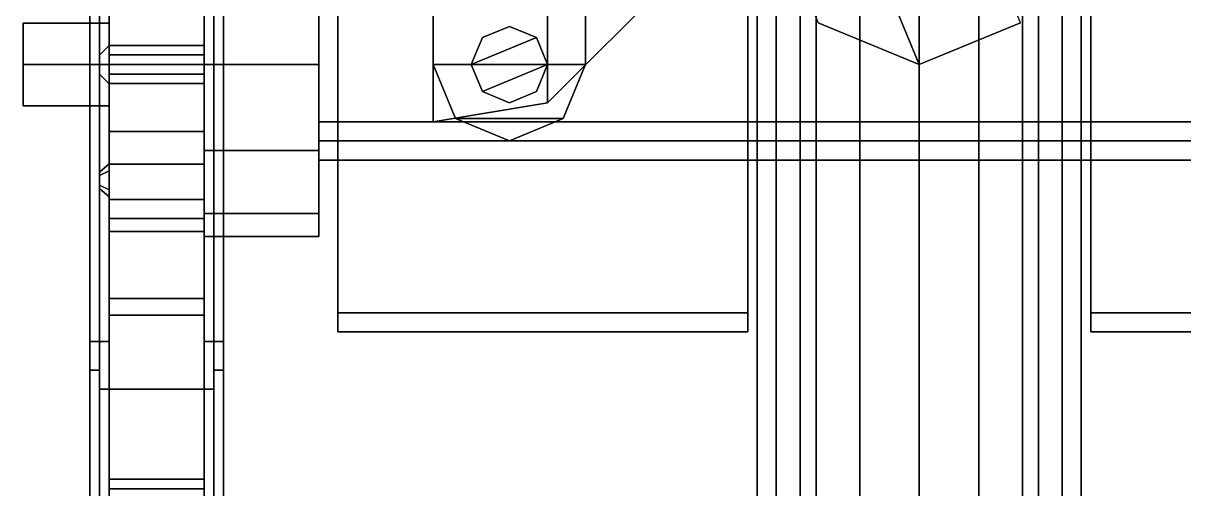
# Model space of a CAD drawing. Header units: millimetres. Extents: x -0.9 to 1, y -3.5 to 15.6.
# Drawn here: x -0.94 to 0.278, y -0.444 to 0.043 of the extents above; entities that cross this region are included whole.
import ezdxf

# ---------------------------------------------------------------- set-up
doc = ezdxf.new("R2010")
doc.units = ezdxf.units.MM
for name, color, linetype in [('gun', 1, 'Continuous'), ('shield', 6, 'Continuous'), ('sleeve', 5, 'Continuous'), ('trail2', 3, 'Continuous'), ('wheels', 2, 'Continuous')]:
    doc.layers.add(name, color=color, linetype=linetype)

msp = doc.modelspace()

# ---------------------------------------------------------------- linework, layer by layer
for points in [[(0.1061, 0.0439, 0.83), (0, 0.3, 0.83), (-0.1061, 0.2561, 0.83), (0, 0, 0.83)], [(0, 0, 0.83), (-0.1061, 0.2561, 0.83), (-0.15, 0.15, 0.83), (-0.1061, 0.0439, 0.83)], [(-0.39, 0.08, 0.76), (-0.39, -0.04, 0.76), (-0.26, 0.09, 0.76), (-0.26, 0.21, 0.76)], [(-0.26, 0.21, 0.63), (-0.26, 0.09, 0.63), (-0.39, -0.04, 0.63), (-0.39, 0.08, 0.63)], [(0.39, 0.08, 0.63), (0.39, -0.04, 0.63), (0.26, 0.09, 0.63), (0.26, 0.21, 0.63)], [(0.26, 0.21, 0.76), (0.26, 0.09, 0.76), (0.39, -0.04, 0.76), (0.39, 0.08, 0.76)], [(-0.26, 0.09, 0.63), (-0.26, 0.09, 0.76), (-0.39, -0.04, 0.76), (-0.39, -0.04, 0.63)], [(0.26, 0.09, 0.76), (0.26, 0.09, 0.63), (0.39, -0.04, 0.63), (0.39, -0.04, 0.76)], [(-0.51, 0.06, 0.76), (-0.51, -0.06, 0.76), (-0.39, -0.04, 0.76), (-0.39, 0.08, 0.76)], [(-0.39, 0.08, 0.63), (-0.39, -0.04, 0.63), (-0.51, -0.06, 0.63), (-0.51, 0.06, 0.63)], [(-0.63, 0.06, 0.76), (-0.63, -0.06, 0.76), (-0.51, -0.06, 0.76), (-0.51, 0.06, 0.76)], [(-0.51, 0.06, 0.63), (-0.51, -0.06, 0.63), (-0.63, -0.06, 0.63), (-0.63, 0.06, 0.63)], [(-0.43, 0.04, 0.81), (-0.4583, 0.0283, 0.81), (-0.47, 0, 0.81), (-0.4017, 0.0283, 0.81)], [(-0.43, 0.04, 0.55), (-0.4583, 0.0283, 0.55), (-0.4583, 0.0283, 0.63), (-0.43, 0.04, 0.63)], [(-0.43, 0.04, 0.76), (-0.4583, 0.0283, 0.76), (-0.4583, 0.0283, 0.81), (-0.43, 0.04, 0.81)], [(-0.4017, 0.0283, 0.55), (-0.43, 0.04, 0.55), (-0.43, 0.04, 0.63), (-0.4017, 0.0283, 0.63)], [(-0.4017, 0.0283, 0.76), (-0.43, 0.04, 0.76), (-0.43, 0.04, 0.81), (-0.4017, 0.0283, 0.81)], [(-0.1061, 0.0439, 0.55), (0, 0, 0.55), (0, 0, 0.83), (-0.1061, 0.0439, 0.83)], [(0, 0, 0.55), (0.1061, 0.0439, 0.55), (0.1061, 0.0439, 0.83), (0, 0, 0.83)], [(-0.4583, 0.0283, 0.55), (-0.47, 0, 0.55), (-0.47, 0, 0.63), (-0.4583, 0.0283, 0.63)], [(-0.4017, 0.0283, 0.81), (-0.47, 0, 0.81), (-0.4583, -0.0283, 0.81), (-0.39, 0, 0.81)], [(-0.4583, 0.0283, 0.76), (-0.47, 0, 0.76), (-0.47, 0, 0.81), (-0.4583, 0.0283, 0.81)], [(-0.39, 0, 0.55), (-0.4017, 0.0283, 0.55), (-0.4017, 0.0283, 0.63), (-0.39, 0, 0.63)], [(-0.39, 0, 0.76), (-0.4017, 0.0283, 0.76), (-0.4017, 0.0283, 0.81), (-0.39, 0, 0.81)], [(-0.47, 0, 0.55), (-0.4583, -0.0283, 0.55), (-0.4583, -0.0283, 0.63), (-0.47, 0, 0.63)], [(-0.47, 0, 0.76), (-0.4583, -0.0283, 0.76), (-0.4583, -0.0283, 0.81), (-0.47, 0, 0.81)], [(-0.39, 0, 0.81), (-0.4583, -0.0283, 0.81), (-0.43, -0.04, 0.81), (-0.4017, -0.0283, 0.81)], [(-0.4017, -0.0283, 0.55), (-0.39, 0, 0.55), (-0.39, 0, 0.63), (-0.4017, -0.0283, 0.63)], [(-0.4017, -0.0283, 0.76), (-0.39, 0, 0.76), (-0.39, 0, 0.81), (-0.4017, -0.0283, 0.81)], [(-0.4583, -0.0283, 0.55), (-0.43, -0.04, 0.55), (-0.43, -0.04, 0.63), (-0.4583, -0.0283, 0.63)], [(-0.4583, -0.0283, 0.76), (-0.43, -0.04, 0.76), (-0.43, -0.04, 0.81), (-0.4583, -0.0283, 0.81)], [(-0.43, -0.04, 0.55), (-0.4017, -0.0283, 0.55), (-0.4017, -0.0283, 0.63), (-0.43, -0.04, 0.63)], [(-0.43, -0.04, 0.76), (-0.4017, -0.0283, 0.76), (-0.4017, -0.0283, 0.81), (-0.43, -0.04, 0.81)], [(-0.39, -0.04, 0.63), (-0.39, -0.04, 0.76), (-0.51, -0.06, 0.76), (-0.51, -0.06, 0.63)], [(-0.51, -0.06, 0.63), (-0.51, -0.06, 0.76), (-0.63, -0.06, 0.76), (-0.63, -0.06, 0.63)], [(0.63, -0.08, 0.67), (0.63, -0.06, 0.65), (-0.63, -0.06, 0.65), (-0.63, -0.08, 0.67)], [(0.63, -0.06, 0.65), (0.63, -0.08, 0.63), (-0.63, -0.08, 0.63), (-0.63, -0.06, 0.65)], [(0.63, -0.1, 0.65), (0.63, -0.08, 0.67), (-0.63, -0.08, 0.67), (-0.63, -0.1, 0.65)], [(0.63, -0.08, 0.63), (0.63, -0.1, 0.65), (-0.63, -0.1, 0.65), (-0.63, -0.08, 0.63)]]:
    msp.add_3dface(points)
at = {"layer": 'gun'}
for points in [[(-0.1083, 0.47, 1.3025), (-0.125, 0.47, 1.24), (-0.125, -0.64, 1.24), (-0.1083, -0.64, 1.3025)], [(-0.125, 0.47, 1.24), (-0.1083, 0.47, 1.1775), (-0.1083, -0.64, 1.1775), (-0.125, -0.64, 1.24)], [(-0.0625, 0.47, 1.3483), (-0.1083, 0.47, 1.3025), (-0.1083, -0.64, 1.3025), (-0.0625, -0.64, 1.3483)], [(-0.1083, 0.47, 1.1775), (-0.0625, 0.47, 1.1317), (-0.0625, -0.64, 1.1317), (-0.1083, -0.64, 1.1775)], [(0, 0.47, 1.365), (-0.0625, 0.47, 1.3483), (-0.0625, -0.64, 1.3483), (0, -0.64, 1.365)], [(-0.0625, 0.47, 1.1317), (0, 0.47, 1.115), (0, -0.64, 1.115), (-0.0625, -0.64, 1.1317)], [(0.0625, 0.47, 1.3483), (0, 0.47, 1.365), (0, -0.64, 1.365), (0.0625, -0.64, 1.3483)], [(0, 0.47, 1.115), (0.0625, 0.47, 1.1317), (0.0625, -0.64, 1.1317), (0, -0.64, 1.115)], [(0.1083, 0.47, 1.3025), (0.0625, 0.47, 1.3483), (0.0625, -0.64, 1.3483), (0.1083, -0.64, 1.3025)], [(0.0625, 0.47, 1.1317), (0.1083, 0.47, 1.1775), (0.1083, -0.64, 1.1775), (0.0625, -0.64, 1.1317)], [(0.125, 0.47, 1.24), (0.1083, 0.47, 1.3025), (0.1083, -0.64, 1.3025), (0.125, -0.64, 1.24)], [(0.1083, 0.47, 1.1775), (0.125, 0.47, 1.24), (0.125, -0.64, 1.24), (0.1083, -0.64, 1.1775)]]:
    msp.add_3dface(points, dxfattribs=at)
at = {"layer": 'shield'}
for points in [[(-0.61, 0.1, 1.34), (-0.61, -0.26, 0.74), (-0.18, -0.26, 0.74), (-0.18, 0.172, 1.46)], [(-0.18, -0.26, 0.74), (-0.18, -0.28, 0.74), (-0.18, 0.152, 1.46), (-0.18, 0.172, 1.46)], [(0.18, 0.172, 1.46), (0.18, -0.26, 0.74), (0.61, -0.26, 0.74), (0.61, 0.1, 1.34)], [(0.18, 0.152, 1.46), (0.18, -0.28, 0.74), (0.18, -0.26, 0.74), (0.18, 0.172, 1.46)], [(-0.18, 0.152, 1.46), (-0.18, -0.28, 0.74), (-0.61, -0.28, 0.74), (-0.61, 0.08, 1.34)], [(0.61, 0.08, 1.34), (0.61, -0.28, 0.74), (0.18, -0.28, 0.74), (0.18, 0.152, 1.46)], [(-0.61, 0.08, 1.34), (-0.61, -0.28, 0.74), (-0.61, -0.26, 0.74), (-0.61, 0.1, 1.34)], [(-0.61, -0.26, 0.74), (-0.61, -0.28, 0.74), (-0.18, -0.28, 0.74), (-0.18, -0.26, 0.74)], [(0.18, -0.26, 0.74), (0.18, -0.28, 0.74), (0.61, -0.28, 0.74), (0.61, -0.26, 0.74)]]:
    msp.add_3dface(points, dxfattribs=at)
at = {"layer": 'sleeve'}
for points in [[(-0.15, 1.83, 1), (-0.15, -1.03, 1), (-0.17, -1.03, 1.05), (-0.17, 1.83, 1.05)], [(-0.17, 1.83, 1.05), (-0.17, -1.03, 1.05), (-0.17, -1.03, 1.15), (-0.17, 1.83, 1.15)], [(0.15, -1.03, 1), (0.15, 1.83, 1), (0.17, 1.83, 1.05), (0.17, -1.03, 1.05)], [(0.17, -1.03, 1.05), (0.17, 1.83, 1.05), (0.17, 1.83, 1.15), (0.17, -1.03, 1.15)], [(-0.17, 0.23, 1.15), (-0.17, -1.03, 1.15), (0.17, -1.03, 1.15), (0.17, 0.23, 1.15)], [(-0.15, 0.21, 1), (0.15, 0.21, 1), (0.15, -1.03, 1), (-0.15, -1.03, 1)]]:
    msp.add_3dface(points, dxfattribs=at)
at = {"layer": 'trail2'}
for points in [[(-0.51, 0, 0.59), (-0.51, 0.18, 0.59), (-0.35, 0.18, 0.59), (-0.35, 0, 0.59)], [(-0.51, 0, 0.56), (-0.51, 0.18, 0.56), (-0.51, 0.18, 0.59), (-0.51, 0, 0.59)], [(-0.51, 0, 0.76), (-0.51, 0.18, 0.76), (-0.51, 0.18, 0.79), (-0.51, 0, 0.79)], [(-0.51, 0, 0.79), (-0.51, 0.18, 0.79), (-0.35, 0.18, 0.79), (-0.35, 0, 0.79)], [(-0.35, 0.18, 0.59), (-0.35, 0.18, 0.56), (-0.35, 0, 0.56), (-0.35, 0, 0.59)], [(-0.35, 0.18, 0.79), (-0.35, 0.18, 0.76), (-0.35, 0, 0.76), (-0.35, 0, 0.79)], [(-0.4866, -0.0566, 0.59), (-0.51, 0, 0.59), (-0.35, 0, 0.59), (-0.3734, -0.0566, 0.59)], [(-0.4866, -0.0566, 0.56), (-0.51, 0, 0.56), (-0.51, 0, 0.59), (-0.4866, -0.0566, 0.59)], [(-0.4866, -0.0566, 0.79), (-0.51, 0, 0.79), (-0.35, 0, 0.79), (-0.3734, -0.0566, 0.79)], [(-0.4866, -0.0566, 0.76), (-0.51, 0, 0.76), (-0.51, 0, 0.79), (-0.4866, -0.0566, 0.79)], [(-0.35, 0, 0.56), (-0.3734, -0.0566, 0.56), (-0.3734, -0.0566, 0.59), (-0.35, 0, 0.59)], [(-0.35, 0, 0.76), (-0.3734, -0.0566, 0.76), (-0.3734, -0.0566, 0.79), (-0.35, 0, 0.79)], [(-0.43, -0.08, 0.59), (-0.4866, -0.0566, 0.59), (-0.3734, -0.0566, 0.59), (-0.43, -0.08, 0.59)], [(-0.43, -0.08, 0.56), (-0.4866, -0.0566, 0.56), (-0.4866, -0.0566, 0.59), (-0.43, -0.08, 0.59)], [(-0.43, -0.08, 0.79), (-0.4866, -0.0566, 0.79), (-0.3734, -0.0566, 0.79), (-0.43, -0.08, 0.79)], [(-0.43, -0.08, 0.76), (-0.4866, -0.0566, 0.76), (-0.4866, -0.0566, 0.79), (-0.43, -0.08, 0.79)], [(-0.3734, -0.0566, 0.56), (-0.43, -0.08, 0.56), (-0.43, -0.08, 0.59), (-0.3734, -0.0566, 0.59)], [(-0.3734, -0.0566, 0.76), (-0.43, -0.08, 0.76), (-0.43, -0.08, 0.79), (-0.3734, -0.0566, 0.79)]]:
    msp.add_3dface(points, dxfattribs=at)
at = {"layer": 'wheels'}
for points in [[(-0.74, 0, 1.33), (-0.74, 0.34, 1.2389), (-0.86, 0.34, 1.2389), (-0.86, 0, 1.33)], [(-0.74, 0.34, 0.0611), (-0.74, 0, -0.03), (-0.86, 0, -0.03), (-0.86, 0.34, 0.0611)], [(-0.86, 0, 1.33), (-0.86, 0.34, 1.2389), (-0.86, 0.32, 1.2043), (-0.86, 0, 1.29)], [(-0.86, 0.34, 0.0611), (-0.86, 0, -0.03), (-0.86, 0, 0.01), (-0.86, 0.32, 0.0957)], [(-0.74, 0, 1.29), (-0.74, 0.32, 1.2043), (-0.74, 0.34, 1.2389), (-0.74, 0, 1.33)], [(-0.74, 0.32, 0.0957), (-0.74, 0, 0.01), (-0.74, 0, -0.03), (-0.74, 0.34, 0.0611)], [(-0.86, 0, 1.29), (-0.86, 0.32, 1.2043), (-0.87, 0.32, 1.2043), (-0.87, 0, 1.29)], [(-0.86, 0.32, 0.0957), (-0.86, 0, 0.01), (-0.87, 0, 0.01), (-0.87, 0.32, 0.0957)], [(-0.87, 0.29, 1.1523), (-0.87, 0, 1.23), (-0.87, 0, 1.29), (-0.87, 0.32, 1.2043)], [(-0.87, 0, 0.07), (-0.87, 0.29, 0.1477), (-0.87, 0.32, 0.0957), (-0.87, 0, 0.01)], [(-0.73, 0, 1.29), (-0.73, 0.32, 1.2043), (-0.74, 0.32, 1.2043), (-0.74, 0, 1.29)], [(-0.73, 0.32, 0.0957), (-0.73, 0, 0.01), (-0.74, 0, 0.01), (-0.74, 0.32, 0.0957)], [(-0.73, 0, 1.23), (-0.73, 0.29, 1.1523), (-0.73, 0.32, 1.2043), (-0.73, 0, 1.29)], [(-0.73, 0.29, 0.1477), (-0.73, 0, 0.07), (-0.73, 0, 0.01), (-0.73, 0.32, 0.0957)], [(-0.85, 0.29, 1.1523), (-0.85, 0, 1.23), (-0.87, 0, 1.23), (-0.87, 0.29, 1.1523)], [(-0.85, 0, 0.07), (-0.85, 0.29, 0.1477), (-0.87, 0.29, 0.1477), (-0.87, 0, 0.07)], [(-0.85, 0.2449, 1.0944), (-0.85, 0.0101, 1.1573), (-0.85, 0, 1.23), (-0.85, 0.29, 1.1523)], [(-0.85, 0.0101, 0.1427), (-0.85, 0.2449, 0.2056), (-0.85, 0.29, 0.1477), (-0.85, 0, 0.07)], [(-0.73, 0.29, 1.1523), (-0.73, 0, 1.23), (-0.75, 0, 1.23), (-0.75, 0.29, 1.1523)], [(-0.73, 0, 0.07), (-0.73, 0.29, 0.1477), (-0.75, 0.29, 0.1477), (-0.75, 0, 0.07)], [(-0.75, 0.29, 1.1523), (-0.75, 0, 1.23), (-0.75, 0.0101, 1.1573), (-0.75, 0.2449, 1.0944)], [(-0.75, 0, 0.07), (-0.75, 0.29, 0.1477), (-0.75, 0.2449, 0.2056), (-0.75, 0.0101, 0.1427)], [(-0.75, 0.2449, 1.0944), (-0.75, 0.0101, 1.1573), (-0.85, 0.0101, 1.1573), (-0.85, 0.2449, 1.0944)], [(-0.75, 0.0101, 0.1427), (-0.75, 0.2449, 0.2056), (-0.85, 0.2449, 0.2056), (-0.85, 0.0101, 0.1427)], [(-0.63, 0.18, 0.65), (-0.63, 0, 0.83), (-0.63, -0.09, 0.8059), (-0.63, 0.1559, 0.56)], [(-0.63, 0.1559, 0.74), (-0.63, 0.09, 0.8059), (-0.63, 0, 0.83), (-0.63, 0.18, 0.65)], [(-0.63, 0.1559, 0.56), (-0.63, -0.09, 0.8059), (-0.63, -0.1559, 0.74), (-0.63, 0.09, 0.4941)], [(-0.85, 0.09, 0.8059), (-0.85, 0.1112, 0.7373), (-0.85, 0.0433, 0.675), (-0.85, 0, 0.7)], [(-0.85, 0, 0.83), (-0.85, 0.09, 0.8059), (-0.85, 0.02, 0.79), (-0.85, 0, 0.81)], [(-0.85, 0, 0.77), (-0.85, 0.02, 0.79), (-0.85, 0.09, 0.8059), (-0.85, 0, 0.7)], [(-0.85, 0.09, 0.4941), (-0.85, 0, 0.47), (-0.85, 0, 0.49), (-0.85, 0.02, 0.51)], [(-0.85, 0.09, 0.4941), (-0.85, 0.02, 0.51), (-0.85, 0, 0.6), (-0.85, 0.0433, 0.625)], [(-0.63, 0, 0.83), (-0.63, 0.09, 0.8059), (-0.75, 0.09, 0.8059), (-0.75, 0, 0.83)], [(-0.63, 0.09, 0.4941), (-0.63, 0, 0.47), (-0.75, 0, 0.47), (-0.75, 0.09, 0.4941)], [(-0.63, 0.09, 0.4941), (-0.63, -0.1559, 0.74), (-0.63, -0.18, 0.65), (-0.63, 0, 0.47)], [(-0.75, 0.0199, 0.8247), (-0.75, 0.0701, 0.8112), (-0.85, 0.0701, 0.8112), (-0.85, 0.0199, 0.8247)], [(-0.75, 0.0701, 0.4888), (-0.75, 0.0199, 0.4753), (-0.85, 0.0199, 0.4753), (-0.85, 0.0701, 0.4888)], [(-0.85, 0, 0.7), (-0.85, 0.0433, 0.675), (-0.94, 0.0433, 0.675), (-0.94, 0, 0.7)], [(-0.85, 0.0433, 0.675), (-0.85, 0.0433, 0.625), (-0.94, 0.0433, 0.625), (-0.94, 0.0433, 0.675)], [(-0.85, 0.0433, 0.625), (-0.85, 0, 0.6), (-0.94, 0, 0.6), (-0.94, 0.0433, 0.625)], [(-0.94, 0, 0.7), (-0.94, 0.0433, 0.675), (-0.94, 0.0433, 0.625), (-0.94, -0.0433, 0.675)], [(-0.94, -0.0433, 0.675), (-0.94, 0.0433, 0.625), (-0.94, 0, 0.6), (-0.94, -0.0433, 0.625)], [(-0.85, 0, 0.81), (-0.85, 0.02, 0.79), (-0.86, 0.01, 0.79), (-0.86, 0, 0.8)], [(-0.85, 0.02, 0.79), (-0.85, 0, 0.77), (-0.86, 0, 0.78), (-0.86, 0.01, 0.79)], [(-0.85, 0.02, 0.51), (-0.85, 0, 0.49), (-0.86, 0, 0.5), (-0.86, 0.01, 0.51)], [(-0.85, 0, 0.53), (-0.85, 0.02, 0.51), (-0.86, 0.01, 0.51), (-0.86, 0, 0.52)], [(-0.85, 0, 0.6), (-0.85, 0, 0.6), (-0.85, 0.02, 0.51), (-0.85, 0, 0.53)], [(-0.75, 0.0101, 1.1573), (-0.75, 0.0199, 0.8247), (-0.85, 0.0199, 0.8247), (-0.85, 0.0101, 1.1573)], [(-0.85, 0.0101, 1.1573), (-0.85, 0.0199, 0.8247), (-0.85, 0, 0.83), (-0.85, -0.0101, 1.1573)], [(-0.85, 0.0101, 0.1427), (-0.85, 0, 0.47), (-0.85, 0.0199, 0.4753), (-0.85, 0.0101, 0.1427)], [(-0.75, 0.0199, 0.4753), (-0.75, 0.0101, 0.1427), (-0.85, 0.0101, 0.1427), (-0.85, 0.0199, 0.4753)], [(-0.75, -0.0101, 1.1573), (-0.75, 0, 0.83), (-0.75, 0.0199, 0.8247), (-0.75, 0.0101, 1.1573)], [(-0.75, 0.0101, 0.1427), (-0.75, 0.0199, 0.4753), (-0.75, 0, 0.47), (-0.75, 0.0101, 0.1427)], [(-0.85, 0, 0.6), (-0.85, -0.0433, 0.625), (-0.94, -0.0433, 0.625), (-0.94, 0, 0.6)], [(-0.85, -0.0433, 0.675), (-0.85, 0, 0.7), (-0.94, 0, 0.7), (-0.94, -0.0433, 0.675)], [(-0.86, 0, 0.01), (-0.86, -0.32, 0.0957), (-0.87, -0.32, 0.0957), (-0.87, 0, 0.01)], [(-0.85, 0, 1.23), (-0.85, -0.29, 1.1523), (-0.87, -0.29, 1.1523), (-0.87, 0, 1.23)], [(-0.87, 0, 1.23), (-0.87, -0.29, 1.1523), (-0.87, -0.32, 1.2043), (-0.87, 0, 1.29)], [(-0.87, -0.29, 0.1477), (-0.87, 0, 0.07), (-0.87, 0, 0.01), (-0.87, -0.32, 0.0957)], [(-0.86, 0, 0.8), (-0.86, 0.01, 0.79), (-0.86, 0, 0.78), (-0.86, -0.01, 0.79)], [(-0.86, 0, 0.5), (-0.86, -0.01, 0.51), (-0.86, 0, 0.52), (-0.86, 0.01, 0.51)], [(-0.74, -0.34, 1.2389), (-0.74, 0, 1.33), (-0.86, 0, 1.33), (-0.86, -0.34, 1.2389)], [(-0.74, 0, -0.03), (-0.74, -0.34, 0.0611), (-0.86, -0.34, 0.0611), (-0.86, 0, -0.03)], [(-0.85, -0.02, 0.79), (-0.85, 0, 0.81), (-0.86, 0, 0.8), (-0.86, -0.01, 0.79)], [(-0.85, 0, 0.77), (-0.85, -0.02, 0.79), (-0.86, -0.01, 0.79), (-0.86, 0, 0.78)], [(-0.85, 0, 0.49), (-0.85, -0.02, 0.51), (-0.86, -0.01, 0.51), (-0.86, 0, 0.5)], [(-0.85, -0.02, 0.51), (-0.85, 0, 0.53), (-0.86, 0, 0.52), (-0.86, -0.01, 0.51)], [(-0.86, -0.34, 1.2389), (-0.86, 0, 1.33), (-0.86, 0, 1.29), (-0.86, -0.32, 1.2043)], [(-0.86, 0, -0.03), (-0.86, -0.34, 0.0611), (-0.86, -0.32, 0.0957), (-0.86, 0, 0.01)], [(-0.85, -0.0101, 0.1427), (-0.85, -0.0199, 0.4753), (-0.85, 0, 0.47), (-0.85, 0.0101, 0.1427)], [(-0.85, -0.09, 0.8059), (-0.85, -0.02, 0.79), (-0.85, 0, 0.7), (-0.85, -0.0433, 0.675)], [(-0.85, 0, 0.7), (-0.85, 0, 0.7), (-0.85, -0.02, 0.79), (-0.85, 0, 0.77)], [(-0.85, 0, 0.47), (-0.85, -0.09, 0.4941), (-0.85, -0.02, 0.51), (-0.85, 0, 0.49)], [(-0.85, 0, 0.53), (-0.85, -0.02, 0.51), (-0.85, -0.09, 0.4941), (-0.85, 0, 0.6)], [(-0.85, -0.09, 0.4941), (-0.85, -0.1112, 0.5627), (-0.85, -0.0433, 0.625), (-0.85, 0, 0.6)], [(-0.85, -0.0101, 1.1573), (-0.85, -0.2449, 1.0944), (-0.85, -0.29, 1.1523), (-0.85, 0, 1.23)], [(-0.85, -0.2449, 0.2056), (-0.85, -0.0101, 0.1427), (-0.85, 0, 0.07), (-0.85, -0.29, 0.1477)], [(-0.75, 0.0101, 0.1427), (-0.75, 0, 0.47), (-0.75, -0.0199, 0.4753), (-0.75, -0.0101, 0.1427)], [(-0.75, 0, 1.23), (-0.75, 0, 1.23), (-0.75, -0.0101, 1.1573), (-0.75, 0.0101, 1.1573)], [(-0.75, 0, 0.07), (-0.75, 0, 0.07), (-0.75, 0.0101, 0.1427), (-0.75, -0.0101, 0.1427)], [(-0.73, 0, 1.23), (-0.73, -0.29, 1.1523), (-0.75, -0.29, 1.1523), (-0.75, 0, 1.23)], [(-0.63, 0, 0.47), (-0.63, -0.09, 0.4941), (-0.75, -0.09, 0.4941), (-0.75, 0, 0.47)], [(-0.63, -0.09, 0.8059), (-0.63, 0, 0.83), (-0.75, 0, 0.83), (-0.75, -0.09, 0.8059)], [(-0.75, 0, 1.23), (-0.75, -0.29, 1.1523), (-0.75, -0.2449, 1.0944), (-0.75, -0.0101, 1.1573)], [(-0.75, -0.29, 0.1477), (-0.75, 0, 0.07), (-0.75, -0.0101, 0.1427), (-0.75, -0.2449, 0.2056)], [(-0.73, -0.32, 1.2043), (-0.73, 0, 1.29), (-0.74, 0, 1.29), (-0.74, -0.32, 1.2043)], [(-0.73, 0, 0.01), (-0.73, -0.32, 0.0957), (-0.74, -0.32, 0.0957), (-0.74, 0, 0.01)], [(-0.74, -0.32, 1.2043), (-0.74, 0, 1.29), (-0.74, 0, 1.33), (-0.74, -0.34, 1.2389)], [(-0.74, 0, 0.01), (-0.74, -0.32, 0.0957), (-0.74, -0.34, 0.0611), (-0.74, 0, -0.03)], [(-0.73, -0.29, 1.1523), (-0.73, 0, 1.23), (-0.73, 0, 1.29), (-0.73, -0.32, 1.2043)], [(-0.73, 0, 0.07), (-0.73, -0.29, 0.1477), (-0.73, -0.32, 0.0957), (-0.73, 0, 0.01)], [(-0.63, 0, 0.47), (-0.63, -0.18, 0.65), (-0.63, -0.1559, 0.56), (-0.63, -0.09, 0.4941)], [(-0.86, -0.32, 1.2043), (-0.86, 0, 1.29), (-0.87, 0, 1.29), (-0.87, -0.32, 1.2043)], [(-0.85, -0.29, 0.1477), (-0.85, 0, 0.07), (-0.87, 0, 0.07), (-0.87, -0.29, 0.1477)], [(-0.85, -0.09, 0.8059), (-0.85, 0, 0.83), (-0.85, 0, 0.81), (-0.85, -0.02, 0.79)], [(-0.85, -0.0101, 1.1573), (-0.85, 0, 0.83), (-0.85, -0.0199, 0.8247), (-0.85, -0.0101, 1.1573)], [(-0.75, -0.0199, 0.8247), (-0.75, -0.0101, 1.1573), (-0.85, -0.0101, 1.1573), (-0.85, -0.0199, 0.8247)], [(-0.75, -0.0101, 0.1427), (-0.75, -0.0199, 0.4753), (-0.85, -0.0199, 0.4753), (-0.85, -0.0101, 0.1427)], [(-0.75, -0.0101, 1.1573), (-0.75, -0.2449, 1.0944), (-0.85, -0.2449, 1.0944), (-0.85, -0.0101, 1.1573)], [(-0.75, -0.2449, 0.2056), (-0.75, -0.0101, 0.1427), (-0.85, -0.0101, 0.1427), (-0.85, -0.2449, 0.2056)], [(-0.73, -0.29, 0.1477), (-0.73, 0, 0.07), (-0.75, 0, 0.07), (-0.75, -0.29, 0.1477)], [(-0.75, -0.0101, 1.1573), (-0.75, -0.0199, 0.8247), (-0.75, 0, 0.83), (-0.75, -0.0101, 1.1573)], [(-0.75, -0.0199, 0.4753), (-0.75, -0.0701, 0.4888), (-0.85, -0.0701, 0.4888), (-0.85, -0.0199, 0.4753)], [(-0.75, -0.0701, 0.8112), (-0.75, -0.0199, 0.8247), (-0.85, -0.0199, 0.8247), (-0.85, -0.0701, 0.8112)], [(-0.85, -0.0433, 0.625), (-0.85, -0.0433, 0.675), (-0.94, -0.0433, 0.675), (-0.94, -0.0433, 0.625)], [(-0.85, -0.1039, 0.59), (-0.85, -0.1312, 0.5973), (-0.85, -0.18, 0.65), (-0.85, -0.0433, 0.625)], [(-0.85, -0.0433, 0.625), (-0.85, -0.0433, 0.625), (-0.85, -0.1112, 0.5627), (-0.85, -0.1039, 0.59)], [(-0.85, -0.18, 0.65), (-0.85, -0.1312, 0.7027), (-0.85, -0.0433, 0.675), (-0.85, -0.0433, 0.625)], [(-0.85, -0.1039, 0.71), (-0.85, -0.1112, 0.7373), (-0.85, -0.09, 0.8059), (-0.85, -0.0433, 0.675)], [(-0.85, -0.0433, 0.675), (-0.85, -0.0433, 0.675), (-0.85, -0.1312, 0.7027), (-0.85, -0.1039, 0.71)], [(-0.85, -0.2449, 0.2056), (-0.85, -0.09, 0.4941), (-0.85, -0.0701, 0.4888), (-0.85, -0.2449, 0.2056)], [(-0.75, -0.0701, 0.4888), (-0.75, -0.2449, 0.2056), (-0.85, -0.2449, 0.2056), (-0.85, -0.0701, 0.4888)], [(-0.85, -0.2449, 1.0944), (-0.85, -0.0701, 0.8112), (-0.85, -0.09, 0.8059), (-0.85, -0.2624, 1.0843)], [(-0.75, -0.2449, 1.0944), (-0.75, -0.0701, 0.8112), (-0.85, -0.0701, 0.8112), (-0.85, -0.2449, 1.0944)], [(-0.75, -0.2449, 0.2056), (-0.75, -0.0701, 0.4888), (-0.75, -0.09, 0.4941), (-0.75, -0.2449, 0.2056)], [(-0.75, -0.2624, 1.0843), (-0.75, -0.09, 0.8059), (-0.75, -0.0701, 0.8112), (-0.75, -0.2449, 1.0944)], [(-0.85, -0.2624, 0.2157), (-0.85, -0.1045, 0.5087), (-0.85, -0.09, 0.4941), (-0.85, -0.2449, 0.2056)], [(-0.85, -0.2624, 1.0843), (-0.85, -0.09, 0.8059), (-0.85, -0.1045, 0.7913), (-0.85, -0.2624, 1.0843)], [(-0.85, -0.09, 0.4941), (-0.85, -0.1559, 0.56), (-0.85, -0.1386, 0.57), (-0.85, -0.1112, 0.5627)], [(-0.85, -0.1559, 0.74), (-0.85, -0.09, 0.8059), (-0.85, -0.1112, 0.7373), (-0.85, -0.1386, 0.73)], [(-0.75, -0.2449, 0.2056), (-0.75, -0.09, 0.4941), (-0.75, -0.1045, 0.5087), (-0.75, -0.2624, 0.2157)], [(-0.75, -0.2624, 1.0843), (-0.75, -0.1045, 0.7913), (-0.75, -0.09, 0.8059), (-0.75, -0.2624, 1.0843)], [(-0.63, -0.09, 0.4941), (-0.63, -0.1559, 0.56), (-0.75, -0.1559, 0.56), (-0.75, -0.09, 0.4941)], [(-0.63, -0.1559, 0.74), (-0.63, -0.09, 0.8059), (-0.75, -0.09, 0.8059), (-0.75, -0.1559, 0.74)], [(-0.85, -0.1039, 0.59), (-0.85, -0.1112, 0.5627), (-0.86, -0.1162, 0.5713), (-0.86, -0.1126, 0.585)], [(-0.85, -0.1312, 0.5973), (-0.85, -0.1039, 0.59), (-0.86, -0.1126, 0.585), (-0.86, -0.1262, 0.5887)], [(-0.85, -0.1039, 0.71), (-0.85, -0.1312, 0.7027), (-0.86, -0.1262, 0.7113), (-0.86, -0.1126, 0.715)], [(-0.85, -0.1112, 0.7373), (-0.85, -0.1039, 0.71), (-0.86, -0.1126, 0.715), (-0.86, -0.1162, 0.7287)], [(-0.75, -0.2624, 0.2157), (-0.75, -0.1045, 0.5087), (-0.85, -0.1045, 0.5087), (-0.85, -0.2624, 0.2157)], [(-0.75, -0.1045, 0.7913), (-0.75, -0.2624, 1.0843), (-0.85, -0.2624, 1.0843), (-0.85, -0.1045, 0.7913)], [(-0.75, -0.1045, 0.5087), (-0.75, -0.1413, 0.5455), (-0.85, -0.1413, 0.5455), (-0.85, -0.1045, 0.5087)], [(-0.75, -0.1413, 0.7545), (-0.75, -0.1045, 0.7913), (-0.85, -0.1045, 0.7913), (-0.85, -0.1413, 0.7545)], [(-0.85, -0.1112, 0.5627), (-0.85, -0.1386, 0.57), (-0.86, -0.1299, 0.575), (-0.86, -0.1162, 0.5713)], [(-0.85, -0.1386, 0.73), (-0.85, -0.1112, 0.7373), (-0.86, -0.1162, 0.7287), (-0.86, -0.1299, 0.725)], [(-0.86, -0.1299, 0.575), (-0.86, -0.1262, 0.5887), (-0.86, -0.1126, 0.585), (-0.86, -0.1162, 0.5713)], [(-0.86, -0.1299, 0.725), (-0.86, -0.1162, 0.7287), (-0.86, -0.1126, 0.715), (-0.86, -0.1262, 0.7113)], [(-0.85, -0.1386, 0.57), (-0.85, -0.1312, 0.5973), (-0.86, -0.1262, 0.5887), (-0.86, -0.1299, 0.575)], [(-0.85, -0.1312, 0.7027), (-0.85, -0.1386, 0.73), (-0.86, -0.1299, 0.725), (-0.86, -0.1262, 0.7113)], [(-0.85, -0.1559, 0.56), (-0.85, -0.18, 0.65), (-0.85, -0.1312, 0.5973), (-0.85, -0.1386, 0.57)], [(-0.85, -0.18, 0.65), (-0.85, -0.1559, 0.74), (-0.85, -0.1386, 0.73), (-0.85, -0.1312, 0.7027)], [(-0.85, -0.4343, 0.3876), (-0.85, -0.1559, 0.56), (-0.85, -0.1413, 0.5455), (-0.85, -0.4343, 0.3876)], [(-0.75, -0.1413, 0.5455), (-0.75, -0.4343, 0.3876), (-0.85, -0.4343, 0.3876), (-0.85, -0.1413, 0.5455)], [(-0.85, -0.4343, 0.9124), (-0.85, -0.1413, 0.7545), (-0.85, -0.1559, 0.74), (-0.85, -0.4444, 0.8949)], [(-0.75, -0.4343, 0.9124), (-0.75, -0.1413, 0.7545), (-0.85, -0.1413, 0.7545), (-0.85, -0.4343, 0.9124)], [(-0.75, -0.4343, 0.3876), (-0.75, -0.1413, 0.5455), (-0.75, -0.1559, 0.56), (-0.75, -0.4343, 0.3876)], [(-0.75, -0.4444, 0.8949), (-0.75, -0.1559, 0.74), (-0.75, -0.1413, 0.7545), (-0.75, -0.4343, 0.9124)], [(-0.85, -0.4444, 0.4051), (-0.85, -0.1612, 0.5799), (-0.85, -0.1559, 0.56), (-0.85, -0.4343, 0.3876)], [(-0.85, -0.4444, 0.8949), (-0.85, -0.1559, 0.74), (-0.85, -0.1612, 0.7201), (-0.85, -0.4444, 0.8949)], [(-0.75, -0.4343, 0.3876), (-0.75, -0.1559, 0.56), (-0.75, -0.1612, 0.5799), (-0.75, -0.4444, 0.4051)], [(-0.75, -0.4444, 0.8949), (-0.75, -0.1612, 0.7201), (-0.75, -0.1559, 0.74), (-0.75, -0.4444, 0.8949)], [(-0.63, -0.1559, 0.56), (-0.63, -0.18, 0.65), (-0.75, -0.18, 0.65), (-0.75, -0.1559, 0.56)], [(-0.63, -0.18, 0.65), (-0.63, -0.1559, 0.74), (-0.75, -0.1559, 0.74), (-0.75, -0.18, 0.65)], [(-0.75, -0.4444, 0.4051), (-0.75, -0.1612, 0.5799), (-0.85, -0.1612, 0.5799), (-0.85, -0.4444, 0.4051)], [(-0.75, -0.1612, 0.7201), (-0.75, -0.4444, 0.8949), (-0.85, -0.4444, 0.8949), (-0.85, -0.1612, 0.7201)], [(-0.75, -0.1612, 0.5799), (-0.75, -0.1747, 0.6301), (-0.85, -0.1747, 0.6301), (-0.85, -0.1612, 0.5799)], [(-0.75, -0.1747, 0.6699), (-0.75, -0.1612, 0.7201), (-0.85, -0.1612, 0.7201), (-0.85, -0.1747, 0.6699)], [(-0.85, -0.5073, 0.6399), (-0.85, -0.18, 0.65), (-0.85, -0.1747, 0.6301), (-0.85, -0.5073, 0.6399)], [(-0.85, -0.5073, 0.6601), (-0.85, -0.1747, 0.6699), (-0.85, -0.18, 0.65), (-0.85, -0.5073, 0.6399)], [(-0.75, -0.5073, 0.6601), (-0.75, -0.1747, 0.6699), (-0.85, -0.1747, 0.6699), (-0.85, -0.5073, 0.6601)], [(-0.75, -0.1747, 0.6301), (-0.75, -0.5073, 0.6399), (-0.85, -0.5073, 0.6399), (-0.85, -0.1747, 0.6301)], [(-0.75, -0.5073, 0.6399), (-0.75, -0.1747, 0.6301), (-0.75, -0.18, 0.65), (-0.75, -0.5073, 0.6399)], [(-0.75, -0.5073, 0.6399), (-0.75, -0.18, 0.65), (-0.75, -0.1747, 0.6699), (-0.75, -0.5073, 0.6601)], [(-0.75, -0.29, 0.1477), (-0.75, -0.29, 0.1477), (-0.75, -0.2449, 0.2056), (-0.75, -0.2624, 0.2157)], [(-0.75, -0.29, 1.1523), (-0.75, -0.29, 1.1523), (-0.75, -0.2624, 1.0843), (-0.75, -0.2449, 1.0944)], [(-0.75, -0.4343, 0.3876), (-0.75, -0.2624, 0.2157), (-0.85, -0.2624, 0.2157), (-0.85, -0.4343, 0.3876)], [(-0.75, -0.2624, 1.0843), (-0.75, -0.4343, 0.9124), (-0.85, -0.4343, 0.9124), (-0.85, -0.2624, 1.0843)], [(-0.85, -0.4343, 0.3876), (-0.85, -0.2624, 0.2157), (-0.85, -0.29, 0.1477), (-0.85, -0.5023, 0.36)], [(-0.85, -0.2624, 1.0843), (-0.85, -0.4343, 0.9124), (-0.85, -0.5023, 0.94), (-0.85, -0.29, 1.1523)], [(-0.75, -0.5023, 0.36), (-0.75, -0.29, 0.1477), (-0.75, -0.2624, 0.2157), (-0.75, -0.4343, 0.3876)], [(-0.75, -0.29, 1.1523), (-0.75, -0.5023, 0.94), (-0.75, -0.4343, 0.9124), (-0.75, -0.2624, 1.0843)], [(-0.85, -0.29, 1.1523), (-0.85, -0.5023, 0.94), (-0.87, -0.5023, 0.94), (-0.87, -0.29, 1.1523)], [(-0.85, -0.5023, 0.36), (-0.85, -0.29, 0.1477), (-0.87, -0.29, 0.1477), (-0.87, -0.5023, 0.36)], [(-0.87, -0.5023, 0.36), (-0.87, -0.29, 0.1477), (-0.87, -0.32, 0.0957), (-0.87, -0.5543, 0.33)], [(-0.87, -0.29, 1.1523), (-0.87, -0.5023, 0.94), (-0.87, -0.5543, 0.97), (-0.87, -0.32, 1.2043)], [(-0.73, -0.29, 1.1523), (-0.73, -0.5023, 0.94), (-0.75, -0.5023, 0.94), (-0.75, -0.29, 1.1523)], [(-0.73, -0.5023, 0.36), (-0.73, -0.29, 0.1477), (-0.75, -0.29, 0.1477), (-0.75, -0.5023, 0.36)], [(-0.73, -0.29, 0.1477), (-0.73, -0.5023, 0.36), (-0.73, -0.5543, 0.33), (-0.73, -0.32, 0.0957)], [(-0.73, -0.5023, 0.94), (-0.73, -0.29, 1.1523), (-0.73, -0.32, 1.2043), (-0.73, -0.5543, 0.97)], [(-0.86, -0.5543, 0.97), (-0.86, -0.32, 1.2043), (-0.87, -0.32, 1.2043), (-0.87, -0.5543, 0.97)], [(-0.86, -0.32, 0.0957), (-0.86, -0.5543, 0.33), (-0.87, -0.5543, 0.33), (-0.87, -0.32, 0.0957)], [(-0.86, -0.34, 0.0611), (-0.86, -0.5889, 0.31), (-0.86, -0.5543, 0.33), (-0.86, -0.32, 0.0957)], [(-0.86, -0.5889, 0.99), (-0.86, -0.34, 1.2389), (-0.86, -0.32, 1.2043), (-0.86, -0.5543, 0.97)], [(-0.73, -0.5543, 0.97), (-0.73, -0.32, 1.2043), (-0.74, -0.32, 1.2043), (-0.74, -0.5543, 0.97)], [(-0.73, -0.32, 0.0957), (-0.73, -0.5543, 0.33), (-0.74, -0.5543, 0.33), (-0.74, -0.32, 0.0957)], [(-0.74, -0.32, 0.0957), (-0.74, -0.5543, 0.33), (-0.74, -0.5889, 0.31), (-0.74, -0.34, 0.0611)], [(-0.74, -0.5543, 0.97), (-0.74, -0.32, 1.2043), (-0.74, -0.34, 1.2389), (-0.74, -0.5889, 0.99)], [(-0.74, -0.5889, 0.99), (-0.74, -0.34, 1.2389), (-0.86, -0.34, 1.2389), (-0.86, -0.5889, 0.99)], [(-0.74, -0.34, 0.0611), (-0.74, -0.5889, 0.31), (-0.86, -0.5889, 0.31), (-0.86, -0.34, 0.0611)], [(-0.75, -0.5023, 0.36), (-0.75, -0.5023, 0.36), (-0.75, -0.4343, 0.3876), (-0.75, -0.4444, 0.4051)], [(-0.75, -0.5023, 0.94), (-0.75, -0.5023, 0.94), (-0.75, -0.4444, 0.8949), (-0.75, -0.4343, 0.9124)], [(-0.75, -0.5073, 0.6399), (-0.75, -0.4444, 0.4051), (-0.85, -0.4444, 0.4051), (-0.85, -0.5073, 0.6399)], [(-0.75, -0.4444, 0.8949), (-0.75, -0.5073, 0.6601), (-0.85, -0.5073, 0.6601), (-0.85, -0.4444, 0.8949)], [(-0.85, -0.5073, 0.6399), (-0.85, -0.4444, 0.4051), (-0.85, -0.5023, 0.36), (-0.85, -0.58, 0.65)], [(-0.75, -0.58, 0.65), (-0.75, -0.5023, 0.36), (-0.75, -0.4444, 0.4051), (-0.75, -0.5073, 0.6399)], [(-0.75, -0.5023, 0.94), (-0.75, -0.58, 0.65), (-0.75, -0.5073, 0.6601), (-0.75, -0.4444, 0.8949)]]:
    msp.add_3dface(points, dxfattribs=at)

doc.saveas('drawing.dxf')
